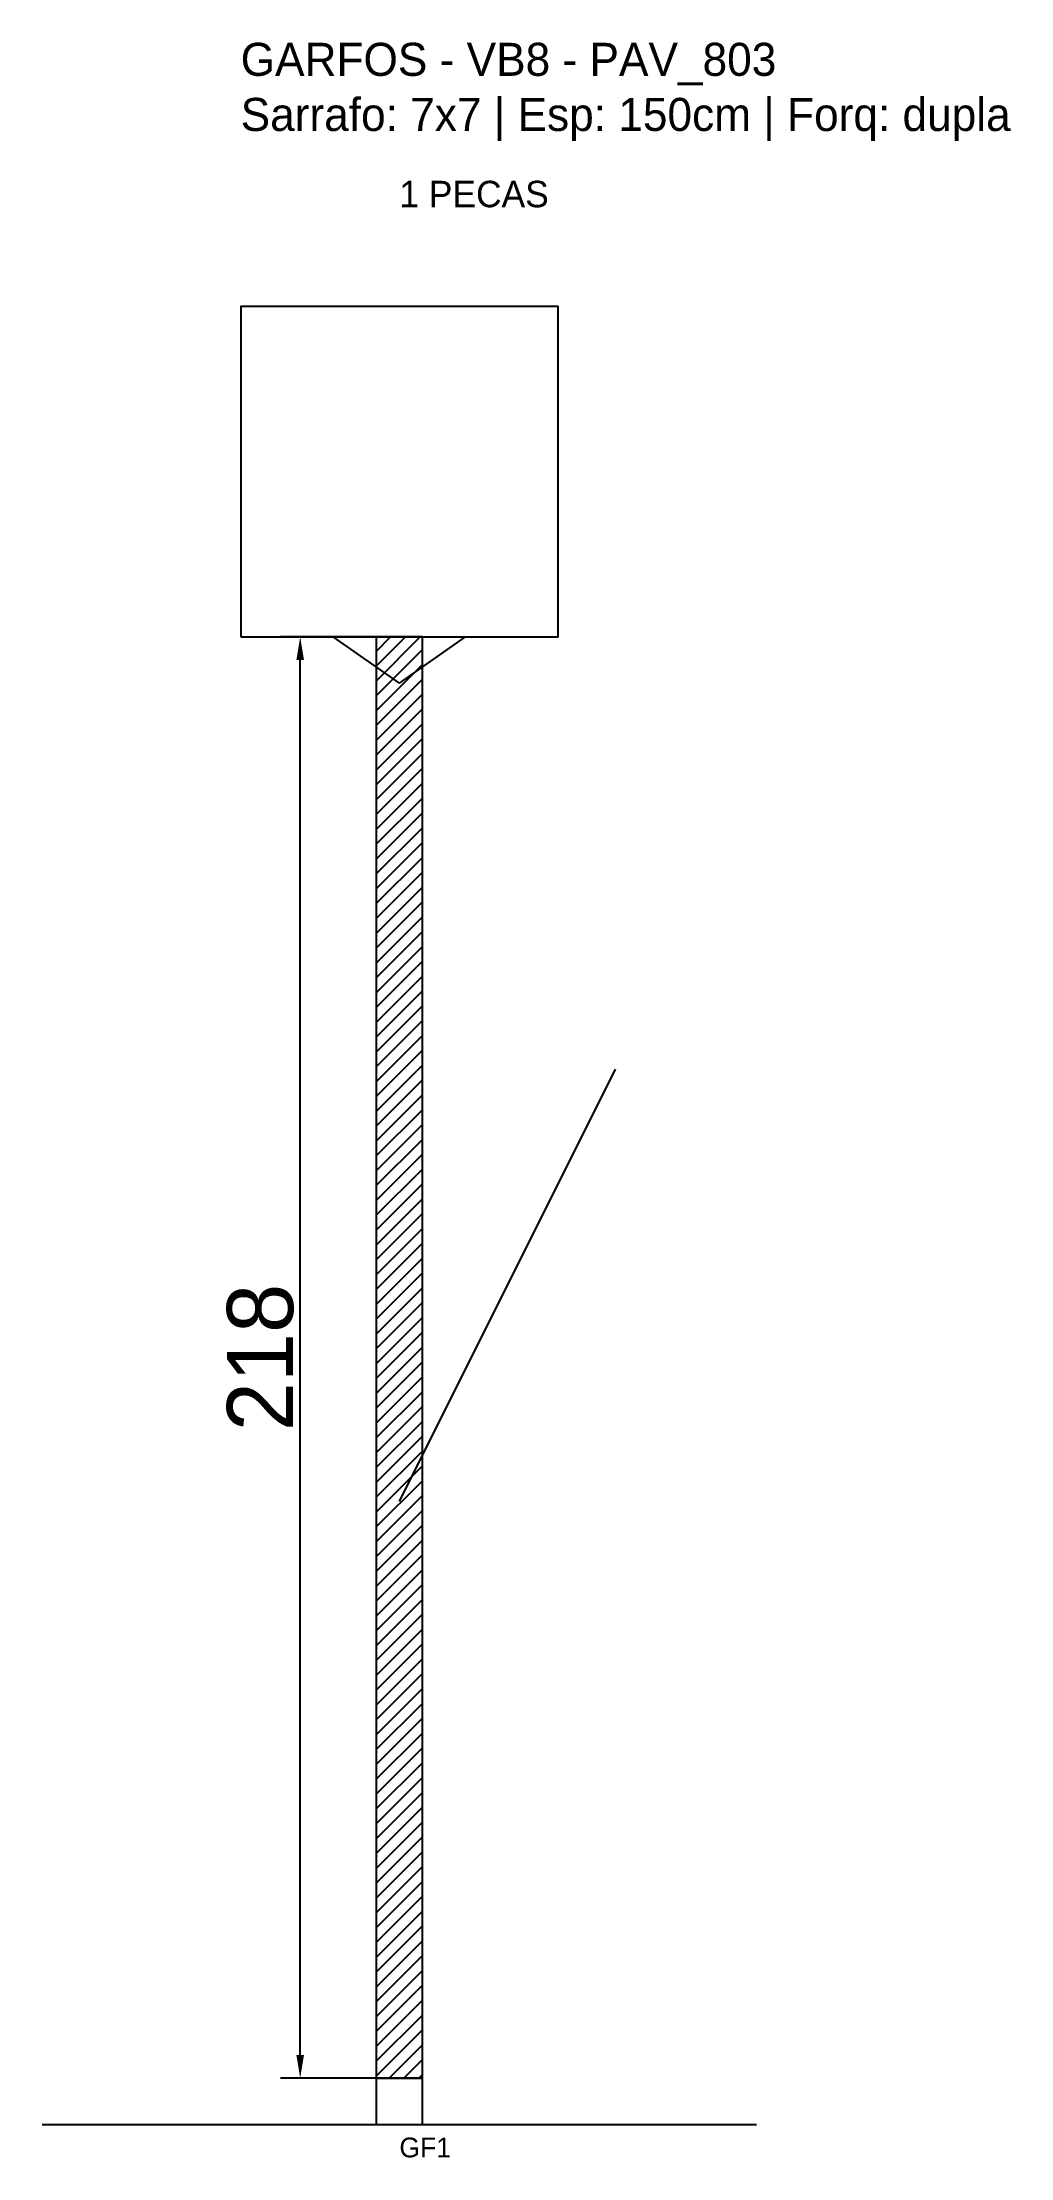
# Model space of a CAD drawing. Header units: metres. Extents: x -30 to 116, y -12 to 308.
import ezdxf

# ---------------------------------------------------------------- set-up
doc = ezdxf.new("R2010")
doc.units = ezdxf.units.M
for name, color, linetype in [('BARRA_ANCORAGEM', 1, 'Continuous'), ('COTA', 241, 'Continuous'), ('GARFOS OK', 3, 'Continuous'), ('NOME DA VIGA', 6, 'Continuous'), ('SARR_7x7', 40, 'Continuous'), ('VIGAS', 3, 'Continuous')]:
    doc.layers.add(name, color=color, linetype=linetype)
doc.dimstyles.new('EZ DXF', dxfattribs={"dimtxt": 10, "dimasz": 3.5, "dimexe": 3, "dimexo": 1.5, "dimgap": 1, "dimtad": 1, "dimdec": 1, "dimdsep": 46, "dimcen": 2.5, "dimazin": 3, "dimtfac": 1, "dimtmove": 0, "dimatfit": 3})

msp = doc.modelspace()

# ---------------------------------------------------------------- hatches: boundary and pattern name
at = {"layer": 'COTA'}
h = msp.add_hatch(dxfattribs=at)
h.set_pattern_fill('ANSI31', scale=0.5)
h.paths.add_polyline_path([(20.500503, 0), (27.500503, 0), (27.500503, 218), (20.500503, 218)])

# ---------------------------------------------------------------- linework, layer by layer
at = {"layer": 'BARRA_ANCORAGEM'}
msp.add_line((24.000503, 87.2), (56.700503, 152.6), dxfattribs=at)
at = {"layer": 'GARFOS OK'}
for p, q in [((24.000503, 211), (14.000503, 218)), ((14.000503, 218), (34.000503, 218)), ((24.000503, 211), (34.000503, 218))]:
    msp.add_line(p, q, dxfattribs=at)
at = {"layer": 'GARFOS OK', "linetype": 'CONTINUOUS'}
msp.add_line((-30, -7), (78.001006, -7), dxfattribs=at)
at = {"layer": 'GARFOS OK'}
msp.add_lwpolyline([(20.500503, 0), (27.500503, 0), (27.500503, 218), (20.500503, 218), (20.500503, 0)], dxfattribs=at)
at = {"layer": 'SARR_7x7'}
msp.add_lwpolyline([(20.500503, -7), (27.500503, -7), (27.500503, 0), (20.500503, 0), (20.500503, -7)], dxfattribs=at)
at = {"layer": 'VIGAS'}
msp.add_lwpolyline([(0, 218), (48.001006, 218), (48.001006, 268), (0, 268), (0, 218)], dxfattribs=at)

# ---------------------------------------------------------------- texts
at = {"layer": 'NOME DA VIGA'}
for s, height, p in [('1 PECAS', 4, (24.000503, 283)), ('GF1', 3, (24.000503, -12))]:
    msp.add_text(s, height=height, dxfattribs=at).set_placement(p)
at = {"layer": 'NOME DA VIGA', "insert": (0, 293), "char_height": 5, "attachment_point": 7}
msp.add_mtext('GARFOS - VB8 - PAV_803\\PSarrafo: 7x7 | Esp: 150cm | Forq: dupla', dxfattribs=at)

# ---------------------------------------------------------------- dimensions: what is measured, and where the dimension line sits
at = {"layer": 'COTA'}
msp.add_linear_dim(base=(9.000503, 0), p1=(24.000503, 0), p2=(24.000503, 218), angle=90, dimstyle='EZ DXF', dxfattribs=at).render()

doc.saveas('drawing.dxf')
